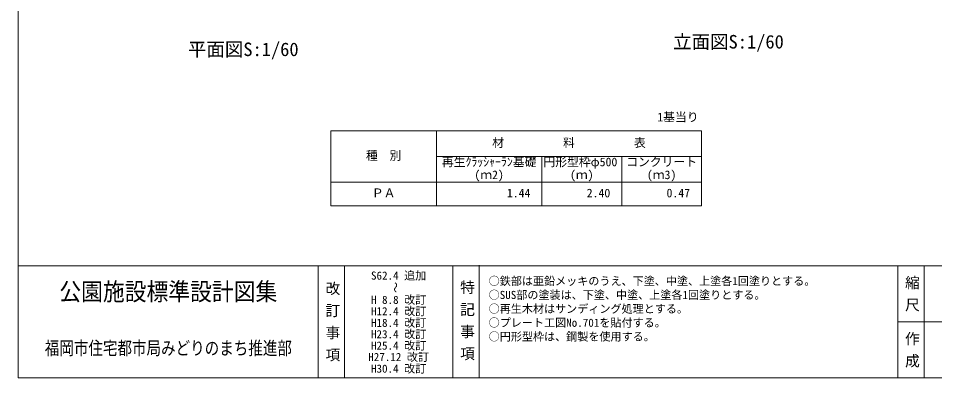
# Model space of a CAD drawing. Units: millimetres on the paper. Extents: x 11 to 285, y 10 to 197.
# Drawn here: x 10.9 to 171.6, y 10.2 to 73.3 of the extents above; entities that cross this region are included whole.
import ezdxf
from ezdxf.enums import TextEntityAlignment as Align

# ---------------------------------------------------------------- set-up
doc = ezdxf.new("R2010")
doc.units = ezdxf.units.MM
for name, color, linetype, lineweight in [('0_2', 7, 'Continuous', 13), ('_0-0_', 7, 'Continuous', 13), ('寸法', 1, 'Continuous', 13)]:
    doc.layers.add(name, color=color, linetype=linetype, lineweight=lineweight)
doc.styles.add('@ＭＳ ゴシック', font='')
doc.styles.add('ＭＳ ゴシック', font='')
doc.styles.get('@ＭＳ ゴシック').set_extended_font_data('@MS Gothic')
doc.styles.get('ＭＳ ゴシック').set_extended_font_data('MS Gothic')

msp = doc.modelspace()

# ---------------------------------------------------------------- linework, layer by layer
at = {"layer": '0_2'}
for p, q in [((65.676, 53.502), (65.676, 40.352)), ((65.676, 53.502), (130.676, 53.502)), ((84.176, 53.502), (84.176, 40.352)), ((130.676, 53.502), (130.676, 40.352)), ((84.176, 49.002), (130.676, 49.002)), ((102.676, 49.002), (102.676, 40.352)), ((116.676, 49.002), (116.676, 40.352)), ((65.676, 44.502), (130.676, 44.502)), ((65.676, 40.352), (130.676, 40.352)), ((262.291, 20.026), (165.096, 20.026))]:
    msp.add_line(p, q, dxfattribs=at)
at = {"layer": '_0-0_', "color": 6}
for p, q in [((10.862, 191.379), (10.862, 10.197)), ((10.862, 29.855), (284.675, 29.855)), ((10.862, 10.197), (284.675, 10.197))]:
    msp.add_line(p, q, dxfattribs=at)
at = {"layer": '_0-0_'}
for p, q in [((63.468, 29.855), (63.468, 10.197)), ((68.064, 29.855), (68.064, 10.197)), ((87.08, 29.855), (87.08, 10.197)), ((91.677, 29.951), (91.677, 10.197)), ((165.096, 29.855), (165.096, 10.197)), ((169.693, 29.855), (169.693, 10.197))]:
    msp.add_line(p, q, dxfattribs=at)

# ---------------------------------------------------------------- texts
at = {"layer": '_0-0_', "style": 'ＭＳ ゴシック'}
for s, height, p in [('1基当り', 1.519, (122.91, 54.716)), ('材\u3000\u3000\u3000\u3000\u3000料\u3000\u3000\u3000\u3000\u3000表', 1.519, (93.958, 50.216)), ('種\u3000別', 1.519, (71.818, 47.966)), ('再生ｸﾗｯｼｬｰﾗﾝ基礎', 1.519, (85.138, 46.846)), ('円形型枠φ500', 1.519, (102.942, 46.846)), ('コンクリート', 1.519, (117.46, 46.846)), ('(ｍ2)', 1.519, (90.836, 44.585)), ('(ｍ)', 1.519, (107.604, 44.585)), ('(ｍ3)', 1.519, (121.086, 44.585)), ('ＰＡ', 1.519, (72.854, 41.391)), ('1.44', 1.519, (96.532, 41.391)), ('2.40', 1.519, (110.532, 41.391)), ('0.47', 1.519, (124.532, 41.391)), ('S62.4 追加', 1.424, (72.704, 26.975)), ('○鉄部は亜鉛メッキのうえ、下塗、中塗、上塗各1回塗りとする。', 1.424, (93.339, 26.016)), ('H 8.8 改訂', 1.424, (72.704, 22.721)), ('○SUS部の塗装は、下塗、中塗、上塗各1回塗りとする。', 1.424, (93.339, 23.578)), ('H12.4 改訂', 1.424, (72.704, 20.721)), ('○再生木材はサンディング処理とする。', 1.424, (93.339, 21.141)), ('H18.4 改訂', 1.424, (72.704, 18.69)), ('○プレート工図No.701を貼付する。', 1.424, (93.339, 18.703)), ('H23.4 改訂', 1.424, (72.704, 16.69)), ('○円形型枠は、鋼製を使用する。', 1.424, (93.339, 16.266)), ('H25.4 改訂', 1.424, (72.704, 14.69)), ('H27.12 改訂', 1.424, (72.219, 12.69)), ('H30.4 改訂', 1.424, (72.704, 10.646))]:
    msp.add_text(s, height=height, dxfattribs=at).set_placement(p, align=Align.BOTTOM_LEFT)
for s, height, width, p in [('公園施設標準設計図集', 3.114, 0.9, (18.051, 22.817)), ('福岡市住宅都市局みどりのまち推進部', 2.336, 0.8, (15.503, 13.519))]:
    msp.add_text(s, height=height, dxfattribs=dict(at, width=width)).set_placement(p, align=Align.BOTTOM_LEFT)
at = {"layer": '_0-0_'}
for s, height, style, p in [(' 縮 尺 ', 1.899, '@ＭＳ ゴシック', (166.099, 29.473)), ('改 訂 事 項', 1.899, '@ＭＳ ゴシック', (64.471, 27.184)), ('～', 1.424, 'ＭＳ ゴシック', (75.839, 27.018)), ('特 記 事 項', 1.899, '@ＭＳ ゴシック', (88.084, 27.38)), ('作 成', 1.899, '@ＭＳ ゴシック', (166.099, 18.349))]:
    msp.add_text(s, height=height, rotation=270, dxfattribs=dict(at, style=style)).set_placement(p, align=Align.BOTTOM_LEFT)
at = {"layer": '寸法', "color": 3, "style": 'ＭＳ ゴシック'}
for s, p in [('平面図S:1/60', (40.606, 65.924)), ('立面図S:1/60', (125.695, 67.253))]:
    msp.add_text(s, height=2.374, dxfattribs=at).set_placement(p, align=Align.BOTTOM_LEFT)

doc.saveas('drawing.dxf')
